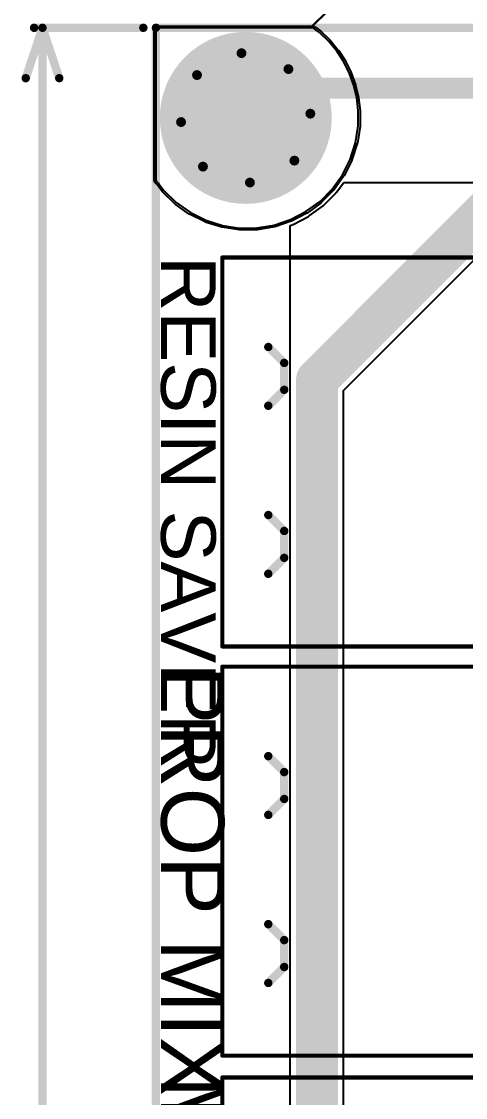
# Model space of a CAD drawing. Header units: millimetres. Extents: x 0 to 214, y 0 to 214.
# Drawn here: x -0.266 to 0.263, y 3.043 to 4.324 of the extents above; entities that cross this region are included whole.
import ezdxf

# ---------------------------------------------------------------- set-up
doc = ezdxf.new("R2010")
doc.units = ezdxf.units.MM
doc.header["$MEASUREMENT"] = 0
for name, color, linetype in [('BottomLayer', 5, 'Continuous'), ('BottomSolder', 6, 'Continuous'), ('Mechanical1', 6, 'Continuous'), ('Mechanical2', 216, 'Continuous'), ('MultiLayer', 9, 'Continuous'), ('PadHoleLayer', 156, 'Continuous'), ('TopLayer', 1, 'Continuous'), ('TopOverlay', 2, 'Continuous'), ('TopSolder', 216, 'Continuous'), ('ViaHoleLayer', 16, 'Continuous')]:
    doc.layers.add(name, color=color, linetype=linetype)
doc.styles.add('Arial', font='', dxfattribs={"height": 0.2})
doc.styles.get('Arial').set_extended_font_data('Arial')

# ---------------------------------------------------------------- blocks, each defined once
blk = doc.blocks.new('TBP01R1_508_02BE_180')
at = {"layer": 'BottomLayer'}
blk.add_hatch(color=5, dxfattribs=at).paths.add_polyline_path([(-0.1591, 0.0591), (-0.0409, 0.0591), (-0.0409, -0.0591), (-0.1591, -0.0591)])
h = blk.add_hatch(color=5, dxfattribs=at)
edge = h.paths.add_edge_path()
edge.add_arc((0.1, 0), 0.0591, 0, 360)
at = {"layer": 'BottomSolder'}
blk.add_hatch(color=6, dxfattribs=at).paths.add_polyline_path([(-0.1631, 0.0631), (-0.0369, 0.0631), (-0.0369, -0.0631), (-0.1631, -0.0631)])
h = blk.add_hatch(color=6, dxfattribs=at)
edge = h.paths.add_edge_path()
edge.add_arc((0.1, 0), 0.0631, 0, 360)
at = {"layer": 'MultiLayer'}
blk.add_hatch(color=9, dxfattribs=at).paths.add_polyline_path([(-0.1591, 0.0591), (-0.0409, 0.0591), (-0.0409, -0.0591), (-0.1591, -0.0591)])
h = blk.add_hatch(color=9, dxfattribs=at)
edge = h.paths.add_edge_path()
edge.add_arc((0.1, 0), 0.0591, 0, 360)
at = {"layer": 'PadHoleLayer'}
h = blk.add_hatch(color=156, dxfattribs=at)
edge = h.paths.add_edge_path()
edge.add_arc((-0.1, 0), 0.0335, 0, 360)
h = blk.add_hatch(color=156, dxfattribs=at)
edge = h.paths.add_edge_path()
edge.add_arc((0.1, 0), 0.0335, 0, 360)
at = {"layer": 'TopLayer'}
blk.add_hatch(color=1, dxfattribs=at).paths.add_polyline_path([(-0.1591, 0.0591), (-0.0409, 0.0591), (-0.0409, -0.0591), (-0.1591, -0.0591)])
h = blk.add_hatch(color=1, dxfattribs=at)
edge = h.paths.add_edge_path()
edge.add_arc((0.1, 0), 0.0591, 0, 360)
at = {"layer": 'TopSolder'}
blk.add_hatch(color=216, dxfattribs=at).paths.add_polyline_path([(-0.1631, 0.0631), (-0.0369, 0.0631), (-0.0369, -0.0631), (-0.1631, -0.0631)])
h = blk.add_hatch(color=216, dxfattribs=at)
edge = h.paths.add_edge_path()
edge.add_arc((0.1, 0), 0.0631, 0, 360)
at = {"layer": 'TopOverlay'}
for points, const_width in [([(-0.2315, 0.3937), (0.2315, 0.3937)], 0.005), ([(-0.2315, 0.3937), (-0.2315, -0.0787)], 0.005), ([(0.2315, 0.3937), (0.2315, -0.0787)], 0.005), ([(-0.145, 0.339), (-0.126, 0.32)], 0.01), ([(-0.075, 0.339), (-0.094, 0.32)], 0.01), ([(0.055, 0.339), (0.074, 0.32)], 0.01), ([(0.055, 0.339), (0.074, 0.32)], 0.01), ([(0.125, 0.339), (0.106, 0.32)], 0.01), ([(0.125, 0.339), (0.106, 0.32)], 0.01), ([(-0.126, 0.32), (-0.094, 0.32)], 0.01), ([(0.074, 0.32), (0.106, 0.32)], 0.01), ([(0.074, 0.32), (0.106, 0.32)], 0.01), ([(-0.2315, -0.0787), (0.2315, -0.0787)], 0.005)]:
    blk.add_lwpolyline(points, dxfattribs=dict(at, const_width=const_width))
for points, const_width in [([(-0.2327, 0.3937, 1), (-0.2302, 0.3937, 1)], 0.0025), ([(-0.2327, 0.3937, 1), (-0.2302, 0.3937, 1)], 0.0025), ([(0.2302, 0.3937, 1), (0.2327, 0.3937, 1)], 0.0025), ([(0.2302, 0.3937, 1), (0.2327, 0.3937, 1)], 0.0025), ([(-0.1475, 0.339, 1), (-0.1425, 0.339, 1)], 0.005), ([(-0.0775, 0.339, 1), (-0.0725, 0.339, 1)], 0.005), ([(0.0525, 0.339, 1), (0.0575, 0.339, 1)], 0.005), ([(0.0525, 0.339, 1), (0.0575, 0.339, 1)], 0.005), ([(0.1225, 0.339, 1), (0.1275, 0.339, 1)], 0.005), ([(0.1225, 0.339, 1), (0.1275, 0.339, 1)], 0.005), ([(-0.1285, 0.32, 1), (-0.1235, 0.32, 1)], 0.005), ([(-0.1285, 0.32, 1), (-0.1235, 0.32, 1)], 0.005), ([(-0.0965, 0.32, 1), (-0.0915, 0.32, 1)], 0.005), ([(-0.0965, 0.32, 1), (-0.0915, 0.32, 1)], 0.005), ([(0.0715, 0.32, 1), (0.0765, 0.32, 1)], 0.005), ([(0.0715, 0.32, 1), (0.0765, 0.32, 1)], 0.005), ([(0.0715, 0.32, 1), (0.0765, 0.32, 1)], 0.005), ([(0.0715, 0.32, 1), (0.0765, 0.32, 1)], 0.005), ([(0.1035, 0.32, 1), (0.1085, 0.32, 1)], 0.005), ([(0.1035, 0.32, 1), (0.1085, 0.32, 1)], 0.005), ([(0.1035, 0.32, 1), (0.1085, 0.32, 1)], 0.005), ([(0.1035, 0.32, 1), (0.1085, 0.32, 1)], 0.005), ([(-0.1031, -0.067, 1), (-0.1109, -0.067, 1)], 0.00787), ([(-0.1129, -0.067, 1), (-0.109, -0.067, 1)], 0.00394), ([(-0.105, -0.067, 1), (-0.1011, -0.067, 1)], 0.00394), ([(-0.2327, -0.0787, 1), (-0.2302, -0.0787, 1)], 0.0025), ([(-0.2327, -0.0787, 1), (-0.2302, -0.0787, 1)], 0.0025), ([(0.2302, -0.0787, 1), (0.2327, -0.0787, 1)], 0.0025), ([(0.2302, -0.0787, 1), (0.2327, -0.0787, 1)], 0.0025)]:
    blk.add_lwpolyline(points, format="xyb", close=True, dxfattribs=dict(at, const_width=const_width))
blk = doc.blocks.new('TBP01R1_508_02BE_181')
at = {"layer": 'BottomLayer'}
blk.add_hatch(color=5, dxfattribs=at).paths.add_polyline_path([(-0.1591, 0.0591), (-0.0409, 0.0591), (-0.0409, -0.0591), (-0.1591, -0.0591)])
h = blk.add_hatch(color=5, dxfattribs=at)
edge = h.paths.add_edge_path()
edge.add_arc((0.1, 0), 0.0591, 0, 360)
at = {"layer": 'BottomSolder'}
blk.add_hatch(color=6, dxfattribs=at).paths.add_polyline_path([(-0.1631, 0.0631), (-0.0369, 0.0631), (-0.0369, -0.0631), (-0.1631, -0.0631)])
h = blk.add_hatch(color=6, dxfattribs=at)
edge = h.paths.add_edge_path()
edge.add_arc((0.1, 0), 0.0631, 0, 360)
at = {"layer": 'MultiLayer'}
blk.add_hatch(color=9, dxfattribs=at).paths.add_polyline_path([(-0.1591, 0.0591), (-0.0409, 0.0591), (-0.0409, -0.0591), (-0.1591, -0.0591)])
h = blk.add_hatch(color=9, dxfattribs=at)
edge = h.paths.add_edge_path()
edge.add_arc((0.1, 0), 0.0591, 0, 360)
at = {"layer": 'PadHoleLayer'}
h = blk.add_hatch(color=156, dxfattribs=at)
edge = h.paths.add_edge_path()
edge.add_arc((-0.1, 0), 0.0335, 0, 360)
h = blk.add_hatch(color=156, dxfattribs=at)
edge = h.paths.add_edge_path()
edge.add_arc((0.1, 0), 0.0335, 0, 360)
at = {"layer": 'TopLayer'}
blk.add_hatch(color=1, dxfattribs=at).paths.add_polyline_path([(-0.1591, 0.0591), (-0.0409, 0.0591), (-0.0409, -0.0591), (-0.1591, -0.0591)])
h = blk.add_hatch(color=1, dxfattribs=at)
edge = h.paths.add_edge_path()
edge.add_arc((0.1, 0), 0.0591, 0, 360)
at = {"layer": 'TopSolder'}
blk.add_hatch(color=216, dxfattribs=at).paths.add_polyline_path([(-0.1631, 0.0631), (-0.0369, 0.0631), (-0.0369, -0.0631), (-0.1631, -0.0631)])
h = blk.add_hatch(color=216, dxfattribs=at)
edge = h.paths.add_edge_path()
edge.add_arc((0.1, 0), 0.0631, 0, 360)
at = {"layer": 'TopOverlay'}
for points, const_width in [([(-0.2315, 0.3937), (0.2315, 0.3937)], 0.005), ([(-0.2315, 0.3937), (-0.2315, -0.0787)], 0.005), ([(0.2315, 0.3937), (0.2315, -0.0787)], 0.005), ([(-0.145, 0.339), (-0.126, 0.32)], 0.01), ([(-0.075, 0.339), (-0.094, 0.32)], 0.01), ([(0.055, 0.339), (0.074, 0.32)], 0.01), ([(0.055, 0.339), (0.074, 0.32)], 0.01), ([(0.125, 0.339), (0.106, 0.32)], 0.01), ([(0.125, 0.339), (0.106, 0.32)], 0.01), ([(-0.126, 0.32), (-0.094, 0.32)], 0.01), ([(0.074, 0.32), (0.106, 0.32)], 0.01), ([(0.074, 0.32), (0.106, 0.32)], 0.01), ([(-0.2315, -0.0787), (0.2315, -0.0787)], 0.005)]:
    blk.add_lwpolyline(points, dxfattribs=dict(at, const_width=const_width))
for points, const_width in [([(-0.2327, 0.3937, 1), (-0.2302, 0.3937, 1)], 0.0025), ([(-0.2327, 0.3937, 1), (-0.2302, 0.3937, 1)], 0.0025), ([(0.2302, 0.3937, 1), (0.2327, 0.3937, 1)], 0.0025), ([(0.2302, 0.3937, 1), (0.2327, 0.3937, 1)], 0.0025), ([(-0.1475, 0.339, 1), (-0.1425, 0.339, 1)], 0.005), ([(-0.0775, 0.339, 1), (-0.0725, 0.339, 1)], 0.005), ([(0.0525, 0.339, 1), (0.0575, 0.339, 1)], 0.005), ([(0.0525, 0.339, 1), (0.0575, 0.339, 1)], 0.005), ([(0.1225, 0.339, 1), (0.1275, 0.339, 1)], 0.005), ([(0.1225, 0.339, 1), (0.1275, 0.339, 1)], 0.005), ([(-0.1285, 0.32, 1), (-0.1235, 0.32, 1)], 0.005), ([(-0.1285, 0.32, 1), (-0.1235, 0.32, 1)], 0.005), ([(-0.0965, 0.32, 1), (-0.0915, 0.32, 1)], 0.005), ([(-0.0965, 0.32, 1), (-0.0915, 0.32, 1)], 0.005), ([(0.0715, 0.32, 1), (0.0765, 0.32, 1)], 0.005), ([(0.0715, 0.32, 1), (0.0765, 0.32, 1)], 0.005), ([(0.0715, 0.32, 1), (0.0765, 0.32, 1)], 0.005), ([(0.0715, 0.32, 1), (0.0765, 0.32, 1)], 0.005), ([(0.1035, 0.32, 1), (0.1085, 0.32, 1)], 0.005), ([(0.1035, 0.32, 1), (0.1085, 0.32, 1)], 0.005), ([(0.1035, 0.32, 1), (0.1085, 0.32, 1)], 0.005), ([(0.1035, 0.32, 1), (0.1085, 0.32, 1)], 0.005), ([(-0.1031, -0.067, 1), (-0.1109, -0.067, 1)], 0.00787), ([(-0.1129, -0.067, 1), (-0.109, -0.067, 1)], 0.00394), ([(-0.105, -0.067, 1), (-0.1011, -0.067, 1)], 0.00394), ([(-0.2327, -0.0787, 1), (-0.2302, -0.0787, 1)], 0.0025), ([(-0.2327, -0.0787, 1), (-0.2302, -0.0787, 1)], 0.0025), ([(0.2302, -0.0787, 1), (0.2327, -0.0787, 1)], 0.0025), ([(0.2302, -0.0787, 1), (0.2327, -0.0787, 1)], 0.0025)]:
    blk.add_lwpolyline(points, format="xyb", close=True, dxfattribs=dict(at, const_width=const_width))
blk = doc.blocks.new('TBP01R1_508_02BE_182')
at = {"layer": 'BottomLayer'}
blk.add_hatch(color=5, dxfattribs=at).paths.add_polyline_path([(-0.1591, 0.0591), (-0.0409, 0.0591), (-0.0409, -0.0591), (-0.1591, -0.0591)])
h = blk.add_hatch(color=5, dxfattribs=at)
edge = h.paths.add_edge_path()
edge.add_arc((0.1, 0), 0.0591, 0, 360)
at = {"layer": 'BottomSolder'}
blk.add_hatch(color=6, dxfattribs=at).paths.add_polyline_path([(-0.1631, 0.0631), (-0.0369, 0.0631), (-0.0369, -0.0631), (-0.1631, -0.0631)])
h = blk.add_hatch(color=6, dxfattribs=at)
edge = h.paths.add_edge_path()
edge.add_arc((0.1, 0), 0.0631, 0, 360)
at = {"layer": 'MultiLayer'}
blk.add_hatch(color=9, dxfattribs=at).paths.add_polyline_path([(-0.1591, 0.0591), (-0.0409, 0.0591), (-0.0409, -0.0591), (-0.1591, -0.0591)])
h = blk.add_hatch(color=9, dxfattribs=at)
edge = h.paths.add_edge_path()
edge.add_arc((0.1, 0), 0.0591, 0, 360)
at = {"layer": 'PadHoleLayer'}
h = blk.add_hatch(color=156, dxfattribs=at)
edge = h.paths.add_edge_path()
edge.add_arc((-0.1, 0), 0.0335, 0, 360)
h = blk.add_hatch(color=156, dxfattribs=at)
edge = h.paths.add_edge_path()
edge.add_arc((0.1, 0), 0.0335, 0, 360)
at = {"layer": 'TopLayer'}
blk.add_hatch(color=1, dxfattribs=at).paths.add_polyline_path([(-0.1591, 0.0591), (-0.0409, 0.0591), (-0.0409, -0.0591), (-0.1591, -0.0591)])
h = blk.add_hatch(color=1, dxfattribs=at)
edge = h.paths.add_edge_path()
edge.add_arc((0.1, 0), 0.0591, 0, 360)
at = {"layer": 'TopSolder'}
blk.add_hatch(color=216, dxfattribs=at).paths.add_polyline_path([(-0.1631, 0.0631), (-0.0369, 0.0631), (-0.0369, -0.0631), (-0.1631, -0.0631)])
h = blk.add_hatch(color=216, dxfattribs=at)
edge = h.paths.add_edge_path()
edge.add_arc((0.1, 0), 0.0631, 0, 360)
at = {"layer": 'TopOverlay'}
for points, const_width in [([(-0.2315, 0.3937), (0.2315, 0.3937)], 0.005), ([(-0.2315, 0.3937), (-0.2315, -0.0787)], 0.005), ([(0.2315, 0.3937), (0.2315, -0.0787)], 0.005), ([(-0.145, 0.339), (-0.126, 0.32)], 0.01), ([(-0.075, 0.339), (-0.094, 0.32)], 0.01), ([(0.055, 0.339), (0.074, 0.32)], 0.01), ([(0.055, 0.339), (0.074, 0.32)], 0.01), ([(0.125, 0.339), (0.106, 0.32)], 0.01), ([(0.125, 0.339), (0.106, 0.32)], 0.01), ([(-0.126, 0.32), (-0.094, 0.32)], 0.01), ([(0.074, 0.32), (0.106, 0.32)], 0.01), ([(0.074, 0.32), (0.106, 0.32)], 0.01), ([(-0.2315, -0.0787), (0.2315, -0.0787)], 0.005)]:
    blk.add_lwpolyline(points, dxfattribs=dict(at, const_width=const_width))
for points, const_width in [([(-0.2327, 0.3937, 1), (-0.2302, 0.3937, 1)], 0.0025), ([(-0.2327, 0.3937, 1), (-0.2302, 0.3937, 1)], 0.0025), ([(0.2302, 0.3937, 1), (0.2327, 0.3937, 1)], 0.0025), ([(0.2302, 0.3937, 1), (0.2327, 0.3937, 1)], 0.0025), ([(-0.1475, 0.339, 1), (-0.1425, 0.339, 1)], 0.005), ([(-0.0775, 0.339, 1), (-0.0725, 0.339, 1)], 0.005), ([(0.0525, 0.339, 1), (0.0575, 0.339, 1)], 0.005), ([(0.0525, 0.339, 1), (0.0575, 0.339, 1)], 0.005), ([(0.1225, 0.339, 1), (0.1275, 0.339, 1)], 0.005), ([(0.1225, 0.339, 1), (0.1275, 0.339, 1)], 0.005), ([(-0.1285, 0.32, 1), (-0.1235, 0.32, 1)], 0.005), ([(-0.1285, 0.32, 1), (-0.1235, 0.32, 1)], 0.005), ([(-0.0965, 0.32, 1), (-0.0915, 0.32, 1)], 0.005), ([(-0.0965, 0.32, 1), (-0.0915, 0.32, 1)], 0.005), ([(0.0715, 0.32, 1), (0.0765, 0.32, 1)], 0.005), ([(0.0715, 0.32, 1), (0.0765, 0.32, 1)], 0.005), ([(0.0715, 0.32, 1), (0.0765, 0.32, 1)], 0.005), ([(0.0715, 0.32, 1), (0.0765, 0.32, 1)], 0.005), ([(0.1035, 0.32, 1), (0.1085, 0.32, 1)], 0.005), ([(0.1035, 0.32, 1), (0.1085, 0.32, 1)], 0.005), ([(0.1035, 0.32, 1), (0.1085, 0.32, 1)], 0.005), ([(0.1035, 0.32, 1), (0.1085, 0.32, 1)], 0.005), ([(-0.1031, -0.067, 1), (-0.1109, -0.067, 1)], 0.00787), ([(-0.1129, -0.067, 1), (-0.109, -0.067, 1)], 0.00394), ([(-0.105, -0.067, 1), (-0.1011, -0.067, 1)], 0.00394), ([(-0.2327, -0.0787, 1), (-0.2302, -0.0787, 1)], 0.0025), ([(-0.2327, -0.0787, 1), (-0.2302, -0.0787, 1)], 0.0025), ([(0.2302, -0.0787, 1), (0.2327, -0.0787, 1)], 0.0025), ([(0.2302, -0.0787, 1), (0.2327, -0.0787, 1)], 0.0025)]:
    blk.add_lwpolyline(points, format="xyb", close=True, dxfattribs=dict(at, const_width=const_width))

msp = doc.modelspace()

# ---------------------------------------------------------------- hatches: boundary and pattern name
at = {"layer": 'BottomLayer'}
h = msp.add_hatch(color=5, dxfattribs=at)
edge = h.paths.add_edge_path()
edge.add_arc((0.0011, 4.2089), 0.0984, 0, 360)
h = msp.add_hatch(color=5, dxfattribs=at)
edge = h.paths.add_edge_path()
edge.add_arc((-0.004, 4.2859), 0.0118, 0, 360)
h = msp.add_hatch(color=5, dxfattribs=at)
edge = h.paths.add_edge_path()
edge.add_arc((0.0519, 4.2669), 0.0118, 0, 360)
h = msp.add_hatch(color=5, dxfattribs=at)
edge = h.paths.add_edge_path()
edge.add_arc((-0.057, 4.2598), 0.0118, 0, 360)
h = msp.add_hatch(color=5, dxfattribs=at)
edge = h.paths.add_edge_path()
edge.add_arc((-0.076, 4.2039), 0.0118, 0, 360)
h = msp.add_hatch(color=5, dxfattribs=at)
edge = h.paths.add_edge_path()
edge.add_arc((0.078, 4.2139), 0.0118, 0, 360)
h = msp.add_hatch(color=5, dxfattribs=at)
edge = h.paths.add_edge_path()
edge.add_arc((-0.0499, 4.1509), 0.0118, 0, 360)
h = msp.add_hatch(color=5, dxfattribs=at)
edge = h.paths.add_edge_path()
edge.add_arc((0.059, 4.158), 0.0118, 0, 360)
h = msp.add_hatch(color=5, dxfattribs=at)
edge = h.paths.add_edge_path()
edge.add_arc((0.006, 4.1319), 0.0118, 0, 360)
at = {"layer": 'BottomSolder'}
h = msp.add_hatch(color=6, dxfattribs=at)
edge = h.paths.add_edge_path()
edge.add_arc((0.0011, 4.2089), 0.1024, 0, 360)
h = msp.add_hatch(color=6, dxfattribs=at)
edge = h.paths.add_edge_path()
edge.add_arc((-0.004, 4.2859), 0.00591, 0, 360)
h = msp.add_hatch(color=6, dxfattribs=at)
edge = h.paths.add_edge_path()
edge.add_arc((-0.057, 4.2598), 0.00591, 0, 360)
h = msp.add_hatch(color=6, dxfattribs=at)
edge = h.paths.add_edge_path()
edge.add_arc((0.0519, 4.2669), 0.00591, 0, 360)
h = msp.add_hatch(color=6, dxfattribs=at)
edge = h.paths.add_edge_path()
edge.add_arc((0.078, 4.2139), 0.00591, 0, 360)
h = msp.add_hatch(color=6, dxfattribs=at)
edge = h.paths.add_edge_path()
edge.add_arc((-0.076, 4.2039), 0.00591, 0, 360)
h = msp.add_hatch(color=6, dxfattribs=at)
edge = h.paths.add_edge_path()
edge.add_arc((0.059, 4.158), 0.00591, 0, 360)
h = msp.add_hatch(color=6, dxfattribs=at)
edge = h.paths.add_edge_path()
edge.add_arc((-0.0499, 4.1509), 0.00591, 0, 360)
h = msp.add_hatch(color=6, dxfattribs=at)
edge = h.paths.add_edge_path()
edge.add_arc((0.006, 4.1319), 0.00591, 0, 360)
at = {"layer": 'MultiLayer'}
h = msp.add_hatch(color=9, dxfattribs=at)
edge = h.paths.add_edge_path()
edge.add_arc((0.0011, 4.2089), 0.0984, 0, 360)
at = {"layer": 'PadHoleLayer'}
h = msp.add_hatch(color=156, dxfattribs=at)
edge = h.paths.add_edge_path()
edge.add_arc((0.0011, 4.2089), 0.061, 0, 360)
at = {"layer": 'TopLayer'}
h = msp.add_hatch(color=1, dxfattribs=at)
edge = h.paths.add_edge_path()
edge.add_arc((0.0011, 4.2089), 0.0984, 0, 360)
h = msp.add_hatch(color=1, dxfattribs=at)
edge = h.paths.add_edge_path()
edge.add_arc((-0.004, 4.2859), 0.0118, 0, 360)
h = msp.add_hatch(color=1, dxfattribs=at)
edge = h.paths.add_edge_path()
edge.add_arc((0.0519, 4.2669), 0.0118, 0, 360)
h = msp.add_hatch(color=1, dxfattribs=at)
edge = h.paths.add_edge_path()
edge.add_arc((-0.057, 4.2598), 0.0118, 0, 360)
h = msp.add_hatch(color=1, dxfattribs=at)
edge = h.paths.add_edge_path()
edge.add_arc((-0.076, 4.2039), 0.0118, 0, 360)
h = msp.add_hatch(color=1, dxfattribs=at)
edge = h.paths.add_edge_path()
edge.add_arc((0.078, 4.2139), 0.0118, 0, 360)
h = msp.add_hatch(color=1, dxfattribs=at)
edge = h.paths.add_edge_path()
edge.add_arc((-0.0499, 4.1509), 0.0118, 0, 360)
h = msp.add_hatch(color=1, dxfattribs=at)
edge = h.paths.add_edge_path()
edge.add_arc((0.059, 4.158), 0.0118, 0, 360)
h = msp.add_hatch(color=1, dxfattribs=at)
edge = h.paths.add_edge_path()
edge.add_arc((0.006, 4.1319), 0.0118, 0, 360)
at = {"layer": 'TopSolder'}
h = msp.add_hatch(color=216, dxfattribs=at)
edge = h.paths.add_edge_path()
edge.add_arc((0.0011, 4.2089), 0.1024, 0, 360)
h = msp.add_hatch(color=216, dxfattribs=at)
edge = h.paths.add_edge_path()
edge.add_arc((-0.004, 4.2859), 0.00591, 0, 360)
h = msp.add_hatch(color=216, dxfattribs=at)
edge = h.paths.add_edge_path()
edge.add_arc((-0.057, 4.2598), 0.00591, 0, 360)
h = msp.add_hatch(color=216, dxfattribs=at)
edge = h.paths.add_edge_path()
edge.add_arc((0.0519, 4.2669), 0.00591, 0, 360)
h = msp.add_hatch(color=216, dxfattribs=at)
edge = h.paths.add_edge_path()
edge.add_arc((0.078, 4.2139), 0.00591, 0, 360)
h = msp.add_hatch(color=216, dxfattribs=at)
edge = h.paths.add_edge_path()
edge.add_arc((-0.076, 4.2039), 0.00591, 0, 360)
h = msp.add_hatch(color=216, dxfattribs=at)
edge = h.paths.add_edge_path()
edge.add_arc((0.059, 4.158), 0.00591, 0, 360)
h = msp.add_hatch(color=216, dxfattribs=at)
edge = h.paths.add_edge_path()
edge.add_arc((-0.0499, 4.1509), 0.00591, 0, 360)
h = msp.add_hatch(color=216, dxfattribs=at)
edge = h.paths.add_edge_path()
edge.add_arc((0.006, 4.1319), 0.00591, 0, 360)
at = {"layer": 'ViaHoleLayer'}
h = msp.add_hatch(color=16, dxfattribs=at)
edge = h.paths.add_edge_path()
edge.add_arc((-0.004, 4.2859), 0.00591, 0, 360)
h = msp.add_hatch(color=16, dxfattribs=at)
edge = h.paths.add_edge_path()
edge.add_arc((-0.057, 4.2598), 0.00591, 0, 360)
h = msp.add_hatch(color=16, dxfattribs=at)
edge = h.paths.add_edge_path()
edge.add_arc((0.0519, 4.2669), 0.00591, 0, 360)
h = msp.add_hatch(color=16, dxfattribs=at)
edge = h.paths.add_edge_path()
edge.add_arc((0.078, 4.2139), 0.00591, 0, 360)
h = msp.add_hatch(color=16, dxfattribs=at)
edge = h.paths.add_edge_path()
edge.add_arc((-0.076, 4.2039), 0.00591, 0, 360)
h = msp.add_hatch(color=16, dxfattribs=at)
edge = h.paths.add_edge_path()
edge.add_arc((0.059, 4.158), 0.00591, 0, 360)
h = msp.add_hatch(color=16, dxfattribs=at)
edge = h.paths.add_edge_path()
edge.add_arc((-0.0499, 4.1509), 0.00591, 0, 360)
h = msp.add_hatch(color=16, dxfattribs=at)
edge = h.paths.add_edge_path()
edge.add_arc((0.006, 4.1319), 0.00591, 0, 360)

# ---------------------------------------------------------------- linework, layer by layer
at = {"layer": 'BottomLayer'}
for p, q in [((-0.106, 4.3161), (-0.106, 4.2662)), ((0.0799, 4.3161), (-0.106, 4.3161)), ((0.0803, 4.3161), (0.0799, 4.3161)), ((0.0799, 4.3161), (0.0799, 4.3161)), ((0.0811, 4.3159), (0.0803, 4.3161)), ((0.0818, 4.3157), (0.0811, 4.3159)), ((0.0826, 4.3153), (0.0818, 4.3157)), ((0.0829, 4.315), (0.0826, 4.3153)), ((0.089, 4.3104), (0.0829, 4.315)), ((0.0999, 4.2999), (0.089, 4.3104)), ((0.1096, 4.2882), (0.0999, 4.2999)), ((0.1179, 4.2754), (0.1096, 4.2882)), ((-0.106, 4.2662), (-0.106, 4.136)), ((0.1247, 4.2618), (0.1179, 4.2754)), ((0.1298, 4.2474), (0.1247, 4.2618)), ((0.1333, 4.2326), (0.1298, 4.2474)), ((0.1351, 4.2175), (0.1333, 4.2326)), ((0.1351, 4.2099), (0.1351, 4.2175)), ((0.1351, 4.1995), (0.1351, 4.2099)), ((0.1318, 4.1791), (0.1351, 4.1995)), ((0.1255, 4.1594), (0.1318, 4.1791)), ((0.1161, 4.141), (0.1255, 4.1594)), ((0.104, 4.1242), (0.1161, 4.141)), ((-0.106, 4.136), (-0.106, 4.1353)), ((-0.106, 4.1353), (-0.1057, 4.134)), ((-0.1057, 4.134), (-0.1049, 4.1328)), ((-0.1049, 4.1328), (-0.1039, 4.1319)), ((-0.1039, 4.1319), (-0.1033, 4.1316)), ((-0.1033, 4.1316), (-0.1032, 4.1315)), ((-0.1032, 4.1315), (-0.1031, 4.1313)), ((-0.1031, 4.1313), (-0.103, 4.1311)), ((-0.103, 4.1311), (-0.1029, 4.1309)), ((-0.1029, 4.1309), (-0.1028, 4.1308)), ((-0.1028, 4.1308), (-0.1028, 4.1308)), ((-0.1028, 4.1308), (-0.0966, 4.1225)), ((0.0895, 4.1095), (0.104, 4.1242)), ((0.1093, 4.1204), (0.1177, 4.132)), ((0.1177, 4.132), (0.2904, 4.132)), ((-0.0966, 4.1225), (-0.0818, 4.1081)), ((0.0941, 4.105), (0.1087, 4.1197)), ((0.1087, 4.1197), (0.1089, 4.1202)), ((0.1089, 4.1202), (0.1093, 4.1204)), ((-0.0818, 4.1081), (-0.0649, 4.0961)), ((0.0728, 4.0973), (0.0895, 4.1095)), ((0.0767, 4.0921), (0.0933, 4.1043)), ((0.0933, 4.1043), (0.0936, 4.1048)), ((0.0936, 4.1048), (0.0941, 4.105)), ((-0.0649, 4.0961), (-0.0464, 4.087)), ((-0.0464, 4.087), (-0.0267, 4.0808)), ((0.0348, 4.0813), (0.0545, 4.0878)), ((0.0545, 4.0878), (0.0728, 4.0973)), ((0.0574, 4.082), (0.0758, 4.0915)), ((0.0758, 4.0915), (0.0761, 4.0919)), ((0.0761, 4.0919), (0.0767, 4.0921)), ((-0.0267, 4.0808), (-0.0062, 4.0777)), ((-0.0062, 4.0777), (0.0144, 4.0779)), ((0.0144, 4.0779), (0.0348, 4.0813)), ((0.054, 4.0808), (0.0565, 4.0817)), ((0.054, 0.5588), (0.054, 4.0808)), ((0.0565, 4.0817), (0.0569, 4.082)), ((0.0569, 4.082), (0.0574, 4.082))]:
    msp.add_line(p, q, dxfattribs=at)
at = {"layer": 'BottomSolder'}
for p, q in [((0.0799, 4.3182), (214.0602, 213.9865)), ((-0.1082, 4.3161), (-0.1076, 4.3176)), ((-0.1082, 4.2662), (-0.1082, 4.3161)), ((-0.1076, 4.3176), (-0.106, 4.3182)), ((-0.106, 4.3182), (0.0799, 4.3182)), ((0.0799, 4.3182), (0.0803, 4.3182)), ((0.0799, 4.3182), (0.0799, 4.3182)), ((0.0803, 4.3182), (0.0804, 4.3182)), ((0.0804, 4.3182), (0.0806, 4.3182)), ((0.0806, 4.3182), (0.0814, 4.3181)), ((0.0814, 4.3181), (0.0816, 4.318)), ((0.0816, 4.318), (0.0818, 4.318)), ((0.0818, 4.318), (0.0825, 4.3177)), ((0.0825, 4.3177), (0.0827, 4.3176)), ((0.0827, 4.3176), (0.0829, 4.3176)), ((0.0829, 4.3176), (0.0836, 4.3172)), ((0.0836, 4.3172), (0.0837, 4.3171)), ((0.0837, 4.3171), (0.0839, 4.317)), ((0.0839, 4.317), (0.0842, 4.3168)), ((0.0842, 4.3168), (0.0842, 4.3168)), ((0.0842, 4.3168), (0.0903, 4.3122)), ((0.0903, 4.3122), (0.0903, 4.312)), ((0.0903, 4.312), (0.0905, 4.312)), ((0.0905, 4.312), (0.1014, 4.3015)), ((0.1014, 4.3015), (0.1015, 4.3013)), ((0.1015, 4.3013), (0.1016, 4.3013)), ((0.1016, 4.3013), (0.1113, 4.2895)), ((0.1113, 4.2895), (0.1113, 4.2894)), ((0.1113, 4.2894), (0.1114, 4.2893)), ((0.1114, 4.2893), (0.1197, 4.2766)), ((-0.1082, 4.136), (-0.1082, 4.2662)), ((0.1197, 4.2766), (0.1198, 4.2764)), ((0.1198, 4.2764), (0.1199, 4.2764)), ((0.1199, 4.2764), (0.1266, 4.2627)), ((0.1266, 4.2627), (0.1266, 4.2626)), ((0.1266, 4.2626), (0.1267, 4.2625)), ((0.1267, 4.2625), (0.1319, 4.2482)), ((0.1319, 4.2482), (0.1319, 4.248)), ((0.1319, 4.248), (0.1319, 4.2479)), ((0.1319, 4.2479), (0.1354, 4.2331)), ((0.1354, 4.2331), (0.1354, 4.233)), ((0.1354, 4.233), (0.1355, 4.2329)), ((0.1355, 4.2329), (0.1372, 4.2177)), ((0.1372, 4.2177), (0.1372, 4.2176)), ((0.1372, 4.2176), (0.1372, 4.2175)), ((0.1372, 4.2175), (0.1372, 4.2099)), ((0.1372, 4.2099), (0.1372, 4.1995)), ((0.1372, 4.1992), (0.134, 4.1788)), ((0.1372, 4.1995), (0.1372, 4.1994)), ((0.1372, 4.1994), (0.1372, 4.1992)), ((0.1339, 4.1785), (0.1275, 4.1588)), ((0.134, 4.1788), (0.1339, 4.1786)), ((0.1339, 4.1786), (0.1339, 4.1785)), ((0.1274, 4.1585), (0.1181, 4.14)), ((0.1275, 4.1588), (0.1274, 4.1586)), ((0.1274, 4.1586), (0.1274, 4.1585)), ((0.1179, 4.1397), (0.1058, 4.123)), ((0.1181, 4.14), (0.1179, 4.1399)), ((0.1179, 4.1399), (0.1179, 4.1397)), ((-0.1082, 4.1353), (-0.1082, 4.136)), ((-0.1082, 4.136), (-0.1082, 4.136)), ((-0.1081, 4.1351), (-0.1082, 4.1353)), ((-0.1081, 4.1348), (-0.1081, 4.1351)), ((-0.1077, 4.1334), (-0.1081, 4.1348)), ((-0.1076, 4.1332), (-0.1077, 4.1334)), ((-0.1075, 4.1329), (-0.1076, 4.1332)), ((-0.1068, 4.1317), (-0.1075, 4.1329)), ((-0.1065, 4.1315), (-0.1068, 4.1317)), ((-0.1064, 4.1312), (-0.1065, 4.1315)), ((-0.1054, 4.1303), (-0.1064, 4.1312)), ((-0.1051, 4.1302), (-0.1054, 4.1303)), ((-0.1049, 4.1299), (-0.1051, 4.1302)), ((-0.1048, 4.1299), (-0.1049, 4.1299)), ((-0.1047, 4.1297), (-0.1048, 4.1299)), ((-0.1048, 4.1299), (-0.1048, 4.1299)), ((-0.1046, 4.1297), (-0.1047, 4.1297)), ((-0.1046, 4.1296), (-0.1046, 4.1297)), ((-0.1045, 4.1295), (-0.1046, 4.1296)), ((-0.0984, 4.1212), (-0.1045, 4.1295)), ((-0.1045, 4.1295), (-0.1045, 4.1295)), ((-0.0982, 4.1211), (-0.0984, 4.1212)), ((-0.0981, 4.121), (-0.0982, 4.1211)), ((-0.0833, 4.1065), (-0.0981, 4.121)), ((0.1056, 4.1227), (0.091, 4.108)), ((0.1058, 4.123), (0.1056, 4.1229)), ((0.1056, 4.1229), (0.1056, 4.1227)), ((-0.0832, 4.1065), (-0.0833, 4.1065)), ((-0.0831, 4.1063), (-0.0832, 4.1065)), ((-0.0662, 4.0944), (-0.0831, 4.1063)), ((0.0908, 4.1078), (0.0741, 4.0956)), ((0.0909, 4.108), (0.0908, 4.1078)), ((0.091, 4.108), (0.0909, 4.108)), ((-0.066, 4.0943), (-0.0662, 4.0944)), ((-0.0659, 4.0942), (-0.066, 4.0943)), ((-0.0474, 4.085), (-0.0659, 4.0942)), ((0.0551, 4.0858), (0.0355, 4.0792)), ((0.0553, 4.0859), (0.0551, 4.0858)), ((0.0554, 4.0859), (0.0553, 4.0859)), ((0.0738, 4.0954), (0.0554, 4.0859)), ((0.0739, 4.0955), (0.0738, 4.0954)), ((0.0741, 4.0956), (0.0739, 4.0955)), ((-0.0472, 4.085), (-0.0474, 4.085)), ((-0.0471, 4.0849), (-0.0472, 4.085)), ((-0.0273, 4.0787), (-0.0471, 4.0849)), ((-0.0272, 4.0787), (-0.0273, 4.0787)), ((-0.027, 4.0786), (-0.0272, 4.0787)), ((-0.0066, 4.0756), (-0.027, 4.0786)), ((-0.0064, 4.0756), (-0.0066, 4.0756)), ((-0.0062, 4.0756), (-0.0064, 4.0756)), ((0.0145, 4.0757), (-0.0062, 4.0756)), ((0.0146, 4.0758), (0.0145, 4.0757)), ((0.0148, 4.0758), (0.0146, 4.0758)), ((0.0352, 4.0792), (0.0148, 4.0758)), ((0.0353, 4.0792), (0.0352, 4.0792)), ((0.0355, 4.0792), (0.0353, 4.0792))]:
    msp.add_line(p, q, dxfattribs=at)
at = {"layer": 'Mechanical1', "const_width": 0.01}
for points in [[(-0.261, 4.2561), (-0.241, 4.3161)], [(-0.251, 4.3161), (-0.1209, 4.3161)], [(-0.241, 4.3161), (-0.221, 4.2561)], [(-0.241, 2.395), (-0.241, 4.3161)]]:
    msp.add_lwpolyline(points, dxfattribs=at)
at = {"layer": 'Mechanical1', "const_width": 0.005}
for points in [[(-0.2535, 4.3161, 1), (-0.2485, 4.3161, 1)], [(-0.2435, 4.3161, 1), (-0.2385, 4.3161, 1)], [(-0.2435, 4.3161, 1), (-0.2385, 4.3161, 1)], [(-0.2435, 4.3161, 1), (-0.2385, 4.3161, 1)], [(-0.1234, 4.3161, 1), (-0.1184, 4.3161, 1)], [(-0.2635, 4.2561, 1), (-0.2585, 4.2561, 1)], [(-0.2235, 4.2561, 1), (-0.2185, 4.2561, 1)]]:
    msp.add_lwpolyline(points, format="xyb", close=True, dxfattribs=at)
at = {"layer": 'Mechanical2', "const_width": 0.01}
for points in [[(-0.1059, 4.3161), (6.8091, 4.3161)], [(-0.1059, 4.3161), (-0.1059, -0.1058)]]:
    msp.add_lwpolyline(points, dxfattribs=at)
at = {"layer": 'Mechanical2', "const_width": 0.005}
msp.add_lwpolyline([(-0.1084, 4.3161, 1), (-0.1034, 4.3161, 1)], format="xyb", close=True, dxfattribs=at)
msp.add_lwpolyline([(-0.1084, 4.3161, 1), (-0.1034, 4.3161, 1)], format="xyb", close=True, dxfattribs=at)
at = {"layer": 'TopLayer'}
for p, q in [((-0.106, 4.3161), (-0.106, 4.2662)), ((0.0799, 4.3161), (-0.106, 4.3161)), ((0.0803, 4.3161), (0.0799, 4.3161)), ((0.0799, 4.3161), (0.0799, 4.3161)), ((0.0811, 4.3159), (0.0803, 4.3161)), ((0.0818, 4.3157), (0.0811, 4.3159)), ((0.0826, 4.3153), (0.0818, 4.3157)), ((0.0829, 4.315), (0.0826, 4.3153)), ((0.089, 4.3104), (0.0829, 4.315)), ((0.0999, 4.2999), (0.089, 4.3104)), ((0.1096, 4.2882), (0.0999, 4.2999)), ((0.1179, 4.2754), (0.1096, 4.2882)), ((-0.106, 4.2662), (-0.106, 4.136)), ((0.1247, 4.2618), (0.1179, 4.2754)), ((0.1298, 4.2474), (0.1247, 4.2618)), ((0.1333, 4.2326), (0.1298, 4.2474)), ((0.1351, 4.2175), (0.1333, 4.2326)), ((0.1351, 4.2099), (0.1351, 4.2175)), ((0.1351, 4.1995), (0.1351, 4.2099)), ((0.1318, 4.1791), (0.1351, 4.1995)), ((0.1255, 4.1594), (0.1318, 4.1791)), ((0.1161, 4.141), (0.1255, 4.1594)), ((0.104, 4.1242), (0.1161, 4.141)), ((-0.106, 4.136), (-0.106, 4.1353)), ((-0.106, 4.1353), (-0.1057, 4.134)), ((-0.1057, 4.134), (-0.1049, 4.1328)), ((-0.1049, 4.1328), (-0.1039, 4.1319)), ((-0.1039, 4.1319), (-0.1033, 4.1316)), ((-0.1033, 4.1316), (-0.1032, 4.1315)), ((-0.1032, 4.1315), (-0.1031, 4.1313)), ((-0.1031, 4.1313), (-0.103, 4.1311)), ((-0.103, 4.1311), (-0.1029, 4.1309)), ((-0.1029, 4.1309), (-0.1028, 4.1308)), ((-0.1028, 4.1308), (-0.1028, 4.1308)), ((-0.1028, 4.1308), (-0.0966, 4.1225)), ((0.0895, 4.1095), (0.104, 4.1242)), ((-0.0966, 4.1225), (-0.0818, 4.1081)), ((-0.0818, 4.1081), (-0.0649, 4.0961)), ((0.0728, 4.0973), (0.0895, 4.1095)), ((0.1173, 3.8844), (0.3346, 4.1017)), ((-0.0649, 4.0961), (-0.0464, 4.087)), ((-0.0464, 4.087), (-0.0267, 4.0808)), ((0.0348, 4.0813), (0.0545, 4.0878)), ((0.0545, 4.0878), (0.0728, 4.0973)), ((-0.0267, 4.0808), (-0.0062, 4.0777)), ((-0.0062, 4.0777), (0.0144, 4.0779)), ((0.0144, 4.0779), (0.0348, 4.0813)), ((0.1173, 0.219), (0.1173, 3.8844))]:
    msp.add_line(p, q, dxfattribs=at)
for points, const_width in [([(0.0011, 4.2089), (0.0365, 4.2442)], 0.025), ([(0.0365, 4.2442), (0.4308, 4.2442)], 0.025), ([(0.086, 3.8973), (0.3318, 4.1431)], 0.05), ([(0.086, 0.206), (0.086, 3.8973)], 0.05)]:
    msp.add_lwpolyline(points, dxfattribs=dict(at, const_width=const_width))
for points, const_width in [([(0.0302, 4.2442, 1), (0.0427, 4.2442, 1)], 0.0125), ([(0.0302, 4.2442, 1), (0.0427, 4.2442, 1)], 0.0125), ([(-0.0051, 4.2089, 1), (0.0074, 4.2089, 1)], 0.0125), ([(0.0735, 3.8973, 1), (0.0985, 3.8973, 1)], 0.025), ([(0.0735, 3.8973, 1), (0.0985, 3.8973, 1)], 0.025)]:
    msp.add_lwpolyline(points, format="xyb", close=True, dxfattribs=dict(at, const_width=const_width))
at = {"layer": 'TopSolder'}
for p, q in [((0.0804, 4.3182), (214.0602, 213.9865)), ((-0.1082, 4.3161), (-0.1076, 4.3176)), ((-0.1082, 4.2662), (-0.1082, 4.3161)), ((-0.1076, 4.3176), (-0.106, 4.3182)), ((-0.106, 4.3182), (0.0799, 4.3182)), ((0.0799, 4.3182), (0.0799, 4.3182)), ((0.0799, 4.3182), (0.0803, 4.3182)), ((0.0803, 4.3182), (0.0804, 4.3182)), ((0.0804, 4.3182), (0.0806, 4.3182)), ((0.0806, 4.3182), (0.0814, 4.3181)), ((0.0814, 4.3181), (0.0816, 4.318)), ((0.0816, 4.318), (0.0818, 4.318)), ((0.0818, 4.318), (0.0825, 4.3177)), ((0.0825, 4.3177), (0.0827, 4.3176)), ((0.0827, 4.3176), (0.0829, 4.3176)), ((0.0829, 4.3176), (0.0836, 4.3172)), ((0.0836, 4.3172), (0.0837, 4.3171)), ((0.0837, 4.3171), (0.0839, 4.317)), ((0.0839, 4.317), (0.0842, 4.3168)), ((0.0842, 4.3168), (0.0842, 4.3168)), ((0.0842, 4.3168), (0.0903, 4.3122)), ((0.0903, 4.3122), (0.0903, 4.312)), ((0.0903, 4.312), (0.0905, 4.312)), ((0.0905, 4.312), (0.1014, 4.3015)), ((0.1014, 4.3015), (0.1015, 4.3013)), ((0.1015, 4.3013), (0.1016, 4.3013)), ((0.1016, 4.3013), (0.1113, 4.2895)), ((0.1113, 4.2895), (0.1113, 4.2894)), ((0.1113, 4.2894), (0.1114, 4.2893)), ((0.1114, 4.2893), (0.1197, 4.2766)), ((-0.1082, 4.136), (-0.1082, 4.2662)), ((0.1197, 4.2766), (0.1198, 4.2764)), ((0.1198, 4.2764), (0.1199, 4.2764)), ((0.1199, 4.2764), (0.1266, 4.2627)), ((0.1266, 4.2627), (0.1266, 4.2626)), ((0.1266, 4.2626), (0.1267, 4.2625)), ((0.1267, 4.2625), (0.1319, 4.2482)), ((0.1319, 4.2482), (0.1319, 4.248)), ((0.1319, 4.248), (0.1319, 4.2479)), ((0.1319, 4.2479), (0.1354, 4.2331)), ((0.1354, 4.2331), (0.1354, 4.233)), ((0.1354, 4.233), (0.1355, 4.2329)), ((0.1355, 4.2329), (0.1372, 4.2177)), ((0.1372, 4.2177), (0.1372, 4.2176)), ((0.1372, 4.2176), (0.1372, 4.2175)), ((0.1372, 4.2175), (0.1372, 4.2099)), ((0.1372, 4.2099), (0.1372, 4.1995)), ((0.1372, 4.1992), (0.134, 4.1788)), ((0.1372, 4.1995), (0.1372, 4.1994)), ((0.1372, 4.1994), (0.1372, 4.1992)), ((0.1339, 4.1785), (0.1275, 4.1588)), ((0.134, 4.1788), (0.1339, 4.1786)), ((0.1339, 4.1786), (0.1339, 4.1785)), ((0.1274, 4.1585), (0.1181, 4.14)), ((0.1275, 4.1588), (0.1274, 4.1586)), ((0.1274, 4.1586), (0.1274, 4.1585)), ((0.1179, 4.1397), (0.1058, 4.123)), ((0.1181, 4.14), (0.1179, 4.1399)), ((0.1179, 4.1399), (0.1179, 4.1397)), ((-0.1082, 4.1353), (-0.1082, 4.136)), ((-0.1082, 4.136), (-0.1082, 4.136)), ((-0.1081, 4.1351), (-0.1082, 4.1353)), ((-0.1081, 4.1348), (-0.1081, 4.1351)), ((-0.1077, 4.1334), (-0.1081, 4.1348)), ((-0.1076, 4.1332), (-0.1077, 4.1334)), ((-0.1075, 4.1329), (-0.1076, 4.1332)), ((-0.1068, 4.1317), (-0.1075, 4.1329)), ((-0.1065, 4.1315), (-0.1068, 4.1317)), ((-0.1064, 4.1312), (-0.1065, 4.1315)), ((-0.1054, 4.1303), (-0.1064, 4.1312)), ((-0.1051, 4.1302), (-0.1054, 4.1303)), ((-0.1049, 4.1299), (-0.1051, 4.1302)), ((-0.1048, 4.1299), (-0.1049, 4.1299)), ((-0.1047, 4.1297), (-0.1048, 4.1299)), ((-0.1048, 4.1299), (-0.1048, 4.1299)), ((-0.1046, 4.1297), (-0.1047, 4.1297)), ((-0.1046, 4.1296), (-0.1046, 4.1297)), ((-0.1045, 4.1295), (-0.1046, 4.1296)), ((-0.0984, 4.1212), (-0.1045, 4.1295)), ((-0.1045, 4.1295), (-0.1045, 4.1295)), ((-0.0982, 4.1211), (-0.0984, 4.1212)), ((-0.0981, 4.121), (-0.0982, 4.1211)), ((-0.0833, 4.1065), (-0.0981, 4.121)), ((0.1056, 4.1227), (0.091, 4.108)), ((0.1058, 4.123), (0.1056, 4.1229)), ((0.1056, 4.1229), (0.1056, 4.1227)), ((-0.0832, 4.1065), (-0.0833, 4.1065)), ((-0.0831, 4.1063), (-0.0832, 4.1065)), ((-0.0662, 4.0944), (-0.0831, 4.1063)), ((0.0908, 4.1078), (0.0741, 4.0956)), ((0.0909, 4.108), (0.0908, 4.1078)), ((0.091, 4.108), (0.0909, 4.108)), ((-0.066, 4.0943), (-0.0662, 4.0944)), ((-0.0659, 4.0942), (-0.066, 4.0943)), ((-0.0474, 4.085), (-0.0659, 4.0942)), ((0.0551, 4.0858), (0.0355, 4.0792)), ((0.0553, 4.0859), (0.0551, 4.0858)), ((0.0554, 4.0859), (0.0553, 4.0859)), ((0.0738, 4.0954), (0.0554, 4.0859)), ((0.0739, 4.0955), (0.0738, 4.0954)), ((0.0741, 4.0956), (0.0739, 4.0955)), ((-0.0472, 4.085), (-0.0474, 4.085)), ((-0.0471, 4.0849), (-0.0472, 4.085)), ((-0.0273, 4.0787), (-0.0471, 4.0849)), ((-0.0272, 4.0787), (-0.0273, 4.0787)), ((-0.027, 4.0786), (-0.0272, 4.0787)), ((-0.0066, 4.0756), (-0.027, 4.0786)), ((-0.0064, 4.0756), (-0.0066, 4.0756)), ((-0.0062, 4.0756), (-0.0064, 4.0756)), ((0.0145, 4.0757), (-0.0062, 4.0756)), ((0.0146, 4.0758), (0.0145, 4.0757)), ((0.0148, 4.0758), (0.0146, 4.0758)), ((0.0352, 4.0792), (0.0148, 4.0758)), ((0.0353, 4.0792), (0.0352, 4.0792)), ((0.0355, 4.0792), (0.0353, 4.0792))]:
    msp.add_line(p, q, dxfattribs=at)

# ---------------------------------------------------------------- block references
at = {"rotation": 90}
for name, p in [('TBP01R1_508_02BE_180', (0.3669, 3.8112)), ('TBP01R1_508_02BE_181', (0.3669, 3.3242)), ('TBP01R1_508_02BE_182', (0.3669, 2.8352))]:
    msp.add_blockref(name, p, dxfattribs=at)

# ---------------------------------------------------------------- texts
at = {"layer": 'TopOverlay', "style": 'Arial'}
for s, height, p in [('RESIN SAVER', 0.065, (-0.0998, 4.0442)), ('PROP MIXING', 0.075, (-0.0997, 3.5572)), ('MEM SAVER', 0.075, (-0.0997, 3.0682))]:
    msp.add_text(s, height=height, rotation=270, dxfattribs=at).set_placement(p)

doc.saveas('drawing.dxf')
